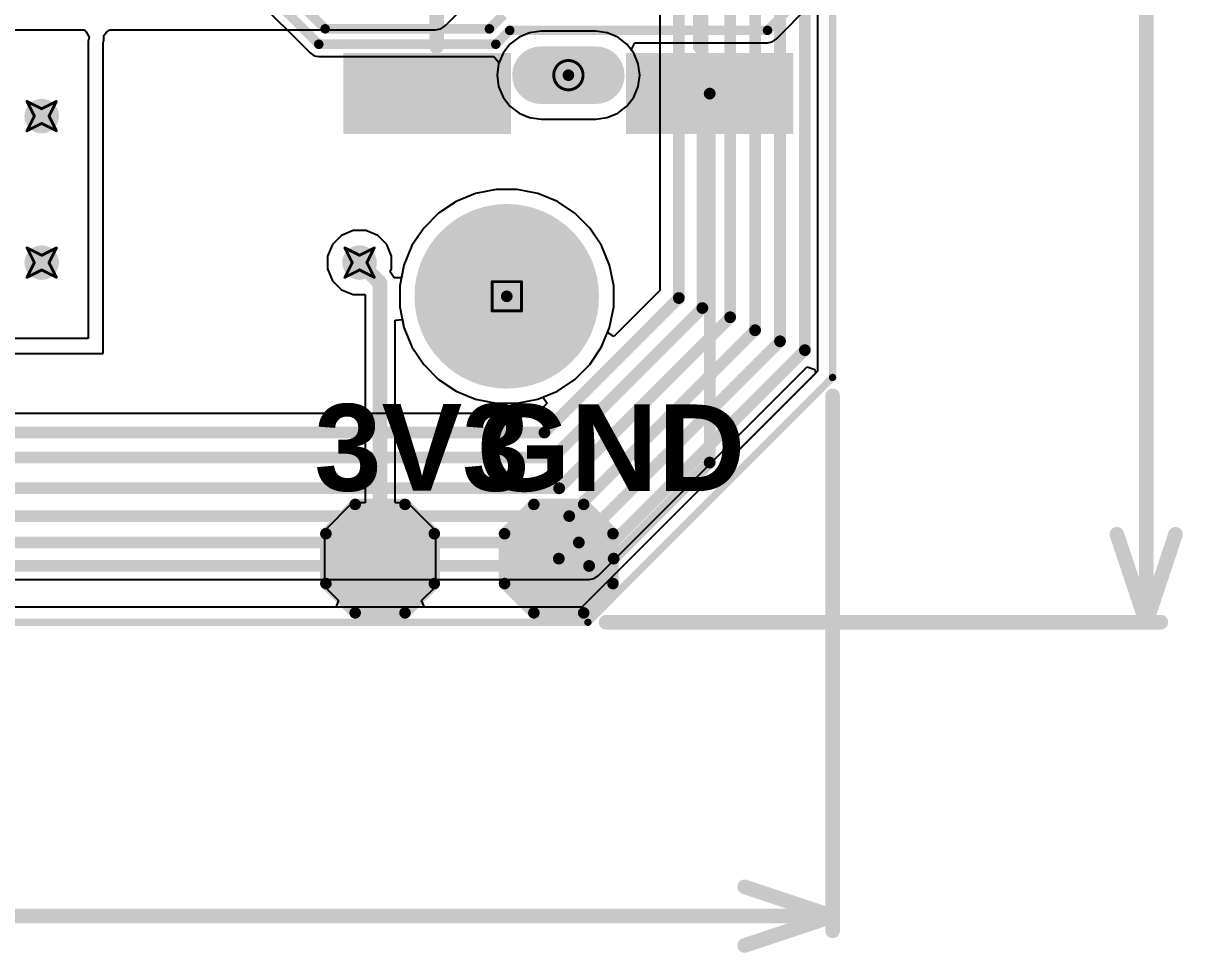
# Model space of a CAD drawing. Header units: inches. Extents: x -6 to 328, y -12 to 81.
# Drawn here: x 22.62 to 42.72, y -11.38 to 4.73 of the extents above; entities that cross this region are included whole.
import ezdxf

# ---------------------------------------------------------------- set-up
doc = ezdxf.new("R2010")
doc.units = ezdxf.units.IN
for name, color, linetype in [('Board Outline', 216, 'Continuous'), ('Bottom Layer', 5, 'Continuous'), ('Bottom Solder', 6, 'Continuous'), ('Dimensions', 6, 'Continuous'), ('Drill Drawing', 1, 'Continuous'), ('Pad Holes', 156, 'Continuous'), ('Top Layer', 1, 'Continuous'), ('Top Overlay', 2, 'Continuous'), ('Top Paste', 8, 'Continuous'), ('Top Solder', 216, 'Continuous'), ('Via Holes', 16, 'Continuous')]:
    doc.layers.add(name, color=color, linetype=linetype)
doc.styles.add('Arial', font='', dxfattribs={"height": 0.2})
doc.styles.add('Arial_Bold', font='', dxfattribs={"height": 0.2})
doc.styles.get('Arial').set_extended_font_data('Arial')
doc.styles.get('Arial_Bold').set_extended_font_data('Arial', bold=True)

# ---------------------------------------------------------------- blocks, each defined once
blk = doc.blocks.new('T__________33')
at = {"layer": 'Top Layer'}
blk.add_hatch(color=1, dxfattribs=at).paths.add_polyline_path([(0.381, 0.762), (-0.381, 0.762), (-0.762, 0.381), (-0.762, -0.381), (-0.381, -0.762), (0.381, -0.762), (0.762, -0.381), (0.762, 0.381)])
at = {"layer": 'Top Paste'}
blk.add_hatch(color=8, dxfattribs=at).paths.add_polyline_path([(0.381, 0.762), (-0.381, 0.762), (-0.762, 0.381), (-0.762, -0.381), (-0.381, -0.762), (0.381, -0.762), (0.762, -0.381), (0.762, 0.381)])
at = {"layer": 'Top Solder'}
blk.add_hatch(color=216, dxfattribs=at).paths.add_polyline_path([(0.432, 0.864), (-0.432, 0.864), (-0.864, 0.432), (-0.864, -0.432), (-0.432, -0.864), (0.432, -0.864), (0.864, -0.432), (0.864, 0.432)])
at = {"layer": 'Top Overlay'}
for points in [[(-0.94, 0.432, 0.2, 0.2, 0), (-0.432, 0.94, 0.2, 0.2, 0)], [(-0.432, 0.94, 0.2, 0.2, 0), (0.432, 0.94, 0.2, 0.2, 0)], [(0.432, 0.94, 0.2, 0.2, 0), (0.94, 0.432, 0.2, 0.2, 0)], [(-0.94, -0.432, 0.2, 0.2, 0), (-0.94, 0.432, 0.2, 0.2, 0)], [(0.94, -0.432, 0.2, 0.2, 0), (0.94, 0.432, 0.2, 0.2, 0)], [(-0.94, -0.432, 0.2, 0.2, 0), (-0.432, -0.94, 0.2, 0.2, 0)], [(0.432, -0.94, 0.2, 0.2, 0), (0.94, -0.432, 0.2, 0.2, 0)], [(-0.432, -0.94, 0.2, 0.2, 0), (0.432, -0.94, 0.2, 0.2, 0)]]:
    blk.add_lwpolyline(points, format="xyseb", dxfattribs=at)
for points in [[(-0.482, 0.94, 0.1, 0.1, 1), (-0.382, 0.94, 0.1, 0.1, 1)], [(-0.482, 0.94, 0.1, 0.1, 1), (-0.382, 0.94, 0.1, 0.1, 1)], [(0.382, 0.94, 0.1, 0.1, 1), (0.482, 0.94, 0.1, 0.1, 1)], [(0.382, 0.94, 0.1, 0.1, 1), (0.482, 0.94, 0.1, 0.1, 1)], [(-0.99, 0.432, 0.1, 0.1, 1), (-0.89, 0.432, 0.1, 0.1, 1)], [(-0.99, 0.432, 0.1, 0.1, 1), (-0.89, 0.432, 0.1, 0.1, 1)], [(0.89, 0.432, 0.1, 0.1, 1), (0.99, 0.432, 0.1, 0.1, 1)], [(0.89, 0.432, 0.1, 0.1, 1), (0.99, 0.432, 0.1, 0.1, 1)], [(-0.99, -0.432, 0.1, 0.1, 1), (-0.89, -0.432, 0.1, 0.1, 1)], [(-0.99, -0.432, 0.1, 0.1, 1), (-0.89, -0.432, 0.1, 0.1, 1)], [(0.89, -0.432, 0.1, 0.1, 1), (0.99, -0.432, 0.1, 0.1, 1)], [(0.89, -0.432, 0.1, 0.1, 1), (0.99, -0.432, 0.1, 0.1, 1)], [(-0.482, -0.94, 0.1, 0.1, 1), (-0.382, -0.94, 0.1, 0.1, 1)], [(-0.482, -0.94, 0.1, 0.1, 1), (-0.382, -0.94, 0.1, 0.1, 1)], [(0.382, -0.94, 0.1, 0.1, 1), (0.482, -0.94, 0.1, 0.1, 1)], [(0.382, -0.94, 0.1, 0.1, 1), (0.482, -0.94, 0.1, 0.1, 1)]]:
    blk.add_lwpolyline(points, format="xyseb", close=True, dxfattribs=at)
blk = doc.blocks.new('T__________34')
at = {"layer": 'Top Layer'}
blk.add_hatch(color=1, dxfattribs=at).paths.add_polyline_path([(0.381, 0.762), (-0.381, 0.762), (-0.762, 0.381), (-0.762, -0.381), (-0.381, -0.762), (0.381, -0.762), (0.762, -0.381), (0.762, 0.381)])
at = {"layer": 'Top Paste'}
blk.add_hatch(color=8, dxfattribs=at).paths.add_polyline_path([(0.381, 0.762), (-0.381, 0.762), (-0.762, 0.381), (-0.762, -0.381), (-0.381, -0.762), (0.381, -0.762), (0.762, -0.381), (0.762, 0.381)])
at = {"layer": 'Top Solder'}
blk.add_hatch(color=216, dxfattribs=at).paths.add_polyline_path([(0.432, 0.864), (-0.432, 0.864), (-0.864, 0.432), (-0.864, -0.432), (-0.432, -0.864), (0.432, -0.864), (0.864, -0.432), (0.864, 0.432)])
at = {"layer": 'Top Overlay'}
for points in [[(-0.94, 0.432, 0.2, 0.2, 0), (-0.432, 0.94, 0.2, 0.2, 0)], [(-0.432, 0.94, 0.2, 0.2, 0), (0.432, 0.94, 0.2, 0.2, 0)], [(0.432, 0.94, 0.2, 0.2, 0), (0.94, 0.432, 0.2, 0.2, 0)], [(-0.94, -0.432, 0.2, 0.2, 0), (-0.94, 0.432, 0.2, 0.2, 0)], [(0.94, -0.432, 0.2, 0.2, 0), (0.94, 0.432, 0.2, 0.2, 0)], [(-0.94, -0.432, 0.2, 0.2, 0), (-0.432, -0.94, 0.2, 0.2, 0)], [(0.432, -0.94, 0.2, 0.2, 0), (0.94, -0.432, 0.2, 0.2, 0)], [(-0.432, -0.94, 0.2, 0.2, 0), (0.432, -0.94, 0.2, 0.2, 0)]]:
    blk.add_lwpolyline(points, format="xyseb", dxfattribs=at)
for points in [[(-0.482, 0.94, 0.1, 0.1, 1), (-0.382, 0.94, 0.1, 0.1, 1)], [(-0.482, 0.94, 0.1, 0.1, 1), (-0.382, 0.94, 0.1, 0.1, 1)], [(0.382, 0.94, 0.1, 0.1, 1), (0.482, 0.94, 0.1, 0.1, 1)], [(0.382, 0.94, 0.1, 0.1, 1), (0.482, 0.94, 0.1, 0.1, 1)], [(-0.99, 0.432, 0.1, 0.1, 1), (-0.89, 0.432, 0.1, 0.1, 1)], [(-0.99, 0.432, 0.1, 0.1, 1), (-0.89, 0.432, 0.1, 0.1, 1)], [(0.89, 0.432, 0.1, 0.1, 1), (0.99, 0.432, 0.1, 0.1, 1)], [(0.89, 0.432, 0.1, 0.1, 1), (0.99, 0.432, 0.1, 0.1, 1)], [(-0.99, -0.432, 0.1, 0.1, 1), (-0.89, -0.432, 0.1, 0.1, 1)], [(-0.99, -0.432, 0.1, 0.1, 1), (-0.89, -0.432, 0.1, 0.1, 1)], [(0.89, -0.432, 0.1, 0.1, 1), (0.99, -0.432, 0.1, 0.1, 1)], [(0.89, -0.432, 0.1, 0.1, 1), (0.99, -0.432, 0.1, 0.1, 1)], [(-0.482, -0.94, 0.1, 0.1, 1), (-0.382, -0.94, 0.1, 0.1, 1)], [(-0.482, -0.94, 0.1, 0.1, 1), (-0.382, -0.94, 0.1, 0.1, 1)], [(0.382, -0.94, 0.1, 0.1, 1), (0.482, -0.94, 0.1, 0.1, 1)], [(0.382, -0.94, 0.1, 0.1, 1), (0.482, -0.94, 0.1, 0.1, 1)]]:
    blk.add_lwpolyline(points, format="xyseb", close=True, dxfattribs=at)
blk = doc.blocks.new('M55_6013242R_44')
at = {"layer": 'Bottom Solder'}
h = blk.add_hatch(color=6, dxfattribs=at)
edge = h.paths.add_edge_path()
edge.add_arc((-11.7, 0), 0.102, 0, 360)
h = blk.add_hatch(color=6, dxfattribs=at)
edge = h.paths.add_edge_path()
edge.add_arc((11.7, 0), 0.102, 0, 360)
at = {"layer": 'Pad Holes'}
h = blk.add_hatch(color=7, dxfattribs=at)
edge = h.paths.add_edge_path()
edge.add_arc((-11.7, -0.475), 0.5, 180, 360)
edge.add_line((-11.2, -0.475), (-11.2, 0.475))
edge.add_arc((-11.7, 0.475), 0.5, 0, 180)
edge.add_line((-12.2, 0.475), (-12.2, -0.475))
h = blk.add_hatch(color=7, dxfattribs=at)
edge = h.paths.add_edge_path()
edge.add_arc((11.675, 0), 0.95, 90, 270)
edge.add_line((11.675, -0.95), (11.725, -0.95))
edge.add_arc((11.725, 0), 0.95, 270, 450)
edge.add_line((11.725, 0.95), (11.675, 0.95))
at = {"layer": 'Top Layer'}
for points in [[(-12.62, 3.8), (-11.42, 3.8), (-11.42, 1.1), (-12.62, 1.1)], [(12.62, 1.1), (11.42, 1.1), (11.42, 3.8), (12.62, 3.8)], [(-9.925, 3.3), (-9.125, 3.3), (-9.125, 2.2), (-9.925, 2.2)], [(-8.655, 3.3), (-7.855, 3.3), (-7.855, 2.2), (-8.655, 2.2)], [(-7.385, 3.3), (-6.585, 3.3), (-6.585, 2.2), (-7.385, 2.2)], [(-6.115, 3.3), (-5.315, 3.3), (-5.315, 2.2), (-6.115, 2.2)], [(-4.845, 3.3), (-4.045, 3.3), (-4.045, 2.2), (-4.845, 2.2)], [(-3.575, 3.3), (-2.775, 3.3), (-2.775, 2.2), (-3.575, 2.2)], [(-2.305, 3.3), (-1.505, 3.3), (-1.505, 2.2), (-2.305, 2.2)], [(-1.035, 3.3), (-0.235, 3.3), (-0.235, 2.2), (-1.035, 2.2)], [(0.235, 3.3), (1.035, 3.3), (1.035, 2.2), (0.235, 2.2)], [(1.505, 3.3), (2.305, 3.3), (2.305, 2.2), (1.505, 2.2)], [(2.775, 3.3), (3.575, 3.3), (3.575, 2.2), (2.775, 2.2)], [(4.045, 3.3), (4.845, 3.3), (4.845, 2.2), (4.045, 2.2)], [(5.315, 3.3), (6.115, 3.3), (6.115, 2.2), (5.315, 2.2)], [(6.585, 3.3), (7.385, 3.3), (7.385, 2.2), (6.585, 2.2)], [(7.855, 3.3), (8.655, 3.3), (8.655, 2.2), (7.855, 2.2)], [(9.125, 3.3), (9.925, 3.3), (9.925, 2.2), (9.125, 2.2)], [(-12.62, -1.1), (-11.42, -1.1), (-11.42, -3.8), (-12.62, -3.8)], [(12.62, -3.8), (11.42, -3.8), (11.42, -1.1), (12.62, -1.1)], [(-9.925, -2.2), (-9.125, -2.2), (-9.125, -3.3), (-9.925, -3.3)], [(-8.655, -2.2), (-7.855, -2.2), (-7.855, -3.3), (-8.655, -3.3)], [(-7.385, -2.2), (-6.585, -2.2), (-6.585, -3.3), (-7.385, -3.3)], [(-6.115, -2.2), (-5.315, -2.2), (-5.315, -3.3), (-6.115, -3.3)], [(-4.845, -2.2), (-4.045, -2.2), (-4.045, -3.3), (-4.845, -3.3)], [(-3.575, -2.2), (-2.775, -2.2), (-2.775, -3.3), (-3.575, -3.3)], [(-2.305, -2.2), (-1.505, -2.2), (-1.505, -3.3), (-2.305, -3.3)], [(-1.035, -2.2), (-0.235, -2.2), (-0.235, -3.3), (-1.035, -3.3)], [(0.235, -2.2), (1.035, -2.2), (1.035, -3.3), (0.235, -3.3)], [(1.505, -2.2), (2.305, -2.2), (2.305, -3.3), (1.505, -3.3)], [(2.775, -2.2), (3.575, -2.2), (3.575, -3.3), (2.775, -3.3)], [(4.045, -2.2), (4.845, -2.2), (4.845, -3.3), (4.045, -3.3)], [(5.315, -2.2), (6.115, -2.2), (6.115, -3.3), (5.315, -3.3)], [(6.585, -2.2), (7.385, -2.2), (7.385, -3.3), (6.585, -3.3)], [(7.855, -2.2), (8.655, -2.2), (8.655, -3.3), (7.855, -3.3)], [(9.125, -2.2), (9.925, -2.2), (9.925, -3.3), (9.125, -3.3)]]:
    blk.add_hatch(color=1, dxfattribs=at).paths.add_polyline_path(points)
at = {"layer": 'Top Paste'}
for points in [[(-12.62, 3.8), (-11.42, 3.8), (-11.42, 1.1), (-12.62, 1.1)], [(12.62, 1.1), (11.42, 1.1), (11.42, 3.8), (12.62, 3.8)], [(-9.925, 3.3), (-9.125, 3.3), (-9.125, 2.2), (-9.925, 2.2)], [(-8.655, 3.3), (-7.855, 3.3), (-7.855, 2.2), (-8.655, 2.2)], [(-7.385, 3.3), (-6.585, 3.3), (-6.585, 2.2), (-7.385, 2.2)], [(-6.115, 3.3), (-5.315, 3.3), (-5.315, 2.2), (-6.115, 2.2)], [(-4.845, 3.3), (-4.045, 3.3), (-4.045, 2.2), (-4.845, 2.2)], [(-3.575, 3.3), (-2.775, 3.3), (-2.775, 2.2), (-3.575, 2.2)], [(-2.305, 3.3), (-1.505, 3.3), (-1.505, 2.2), (-2.305, 2.2)], [(-1.035, 3.3), (-0.235, 3.3), (-0.235, 2.2), (-1.035, 2.2)], [(0.235, 3.3), (1.035, 3.3), (1.035, 2.2), (0.235, 2.2)], [(1.505, 3.3), (2.305, 3.3), (2.305, 2.2), (1.505, 2.2)], [(2.775, 3.3), (3.575, 3.3), (3.575, 2.2), (2.775, 2.2)], [(4.045, 3.3), (4.845, 3.3), (4.845, 2.2), (4.045, 2.2)], [(5.315, 3.3), (6.115, 3.3), (6.115, 2.2), (5.315, 2.2)], [(6.585, 3.3), (7.385, 3.3), (7.385, 2.2), (6.585, 2.2)], [(7.855, 3.3), (8.655, 3.3), (8.655, 2.2), (7.855, 2.2)], [(9.125, 3.3), (9.925, 3.3), (9.925, 2.2), (9.125, 2.2)], [(-12.62, -1.1), (-11.42, -1.1), (-11.42, -3.8), (-12.62, -3.8)], [(12.62, -3.8), (11.42, -3.8), (11.42, -1.1), (12.62, -1.1)], [(-9.925, -2.2), (-9.125, -2.2), (-9.125, -3.3), (-9.925, -3.3)], [(-8.655, -2.2), (-7.855, -2.2), (-7.855, -3.3), (-8.655, -3.3)], [(-7.385, -2.2), (-6.585, -2.2), (-6.585, -3.3), (-7.385, -3.3)], [(-6.115, -2.2), (-5.315, -2.2), (-5.315, -3.3), (-6.115, -3.3)], [(-4.845, -2.2), (-4.045, -2.2), (-4.045, -3.3), (-4.845, -3.3)], [(-3.575, -2.2), (-2.775, -2.2), (-2.775, -3.3), (-3.575, -3.3)], [(-2.305, -2.2), (-1.505, -2.2), (-1.505, -3.3), (-2.305, -3.3)], [(-1.035, -2.2), (-0.235, -2.2), (-0.235, -3.3), (-1.035, -3.3)], [(0.235, -2.2), (1.035, -2.2), (1.035, -3.3), (0.235, -3.3)], [(1.505, -2.2), (2.305, -2.2), (2.305, -3.3), (1.505, -3.3)], [(2.775, -2.2), (3.575, -2.2), (3.575, -3.3), (2.775, -3.3)], [(4.045, -2.2), (4.845, -2.2), (4.845, -3.3), (4.045, -3.3)], [(5.315, -2.2), (6.115, -2.2), (6.115, -3.3), (5.315, -3.3)], [(6.585, -2.2), (7.385, -2.2), (7.385, -3.3), (6.585, -3.3)], [(7.855, -2.2), (8.655, -2.2), (8.655, -3.3), (7.855, -3.3)], [(9.125, -2.2), (9.925, -2.2), (9.925, -3.3), (9.125, -3.3)]]:
    blk.add_hatch(color=8, dxfattribs=at).paths.add_polyline_path(points)
at = {"layer": 'Top Solder'}
for points in [[(-12.722, 3.902), (-11.318, 3.902), (-11.318, 0.998), (-12.722, 0.998)], [(12.722, 0.998), (11.318, 0.998), (11.318, 3.902), (12.722, 3.902)], [(-10.027, 3.402), (-9.023, 3.402), (-9.023, 2.098), (-10.027, 2.098)], [(-8.757, 3.402), (-7.753, 3.402), (-7.753, 2.098), (-8.757, 2.098)], [(-7.487, 3.402), (-6.483, 3.402), (-6.483, 2.098), (-7.487, 2.098)], [(-6.217, 3.402), (-5.213, 3.402), (-5.213, 2.098), (-6.217, 2.098)], [(-4.947, 3.402), (-3.943, 3.402), (-3.943, 2.098), (-4.947, 2.098)], [(-3.677, 3.402), (-2.673, 3.402), (-2.673, 2.098), (-3.677, 2.098)], [(-2.407, 3.402), (-1.403, 3.402), (-1.403, 2.098), (-2.407, 2.098)], [(-1.137, 3.402), (-0.133, 3.402), (-0.133, 2.098), (-1.137, 2.098)], [(0.133, 3.402), (1.137, 3.402), (1.137, 2.098), (0.133, 2.098)], [(1.403, 3.402), (2.407, 3.402), (2.407, 2.098), (1.403, 2.098)], [(2.673, 3.402), (3.677, 3.402), (3.677, 2.098), (2.673, 2.098)], [(3.943, 3.402), (4.947, 3.402), (4.947, 2.098), (3.943, 2.098)], [(5.213, 3.402), (6.217, 3.402), (6.217, 2.098), (5.213, 2.098)], [(6.483, 3.402), (7.487, 3.402), (7.487, 2.098), (6.483, 2.098)], [(7.753, 3.402), (8.757, 3.402), (8.757, 2.098), (7.753, 2.098)], [(9.023, 3.402), (10.027, 3.402), (10.027, 2.098), (9.023, 2.098)], [(-12.722, -0.998), (-11.318, -0.998), (-11.318, -3.902), (-12.722, -3.902)], [(12.722, -3.902), (11.318, -3.902), (11.318, -0.998), (12.722, -0.998)], [(-10.027, -2.098), (-9.023, -2.098), (-9.023, -3.402), (-10.027, -3.402)], [(-8.757, -2.098), (-7.753, -2.098), (-7.753, -3.402), (-8.757, -3.402)], [(-7.487, -2.098), (-6.483, -2.098), (-6.483, -3.402), (-7.487, -3.402)], [(-6.217, -2.098), (-5.213, -2.098), (-5.213, -3.402), (-6.217, -3.402)], [(-4.947, -2.098), (-3.943, -2.098), (-3.943, -3.402), (-4.947, -3.402)], [(-3.677, -2.098), (-2.673, -2.098), (-2.673, -3.402), (-3.677, -3.402)], [(-2.407, -2.098), (-1.403, -2.098), (-1.403, -3.402), (-2.407, -3.402)], [(-1.137, -2.098), (-0.133, -2.098), (-0.133, -3.402), (-1.137, -3.402)], [(0.133, -2.098), (1.137, -2.098), (1.137, -3.402), (0.133, -3.402)], [(1.403, -2.098), (2.407, -2.098), (2.407, -3.402), (1.403, -3.402)], [(2.673, -2.098), (3.677, -2.098), (3.677, -3.402), (2.673, -3.402)], [(3.943, -2.098), (4.947, -2.098), (4.947, -3.402), (3.943, -3.402)], [(5.213, -2.098), (6.217, -2.098), (6.217, -3.402), (5.213, -3.402)], [(6.483, -2.098), (7.487, -2.098), (7.487, -3.402), (6.483, -3.402)], [(7.753, -2.098), (8.757, -2.098), (8.757, -3.402), (7.753, -3.402)], [(9.023, -2.098), (10.027, -2.098), (10.027, -3.402), (9.023, -3.402)]]:
    blk.add_hatch(color=216, dxfattribs=at).paths.add_polyline_path(points)
h = blk.add_hatch(color=216, dxfattribs=at)
edge = h.paths.add_edge_path()
edge.add_arc((-11.7, 0), 0.102, 0, 360)
h = blk.add_hatch(color=216, dxfattribs=at)
edge = h.paths.add_edge_path()
edge.add_arc((11.7, 0), 0.102, 0, 360)
at = {"layer": 'Top Overlay'}
for points in [[(-11.201, 2.286, 0.254, 0.254, 0), (-10.135, 2.286, 0.254, 0.254, 0)], [(10.135, 2.286, 0.254, 0.254, 0), (11.201, 2.286, 0.254, 0.254, 0)], [(-11.201, -2.286, 0.254, 0.254, 0), (-10.135, -2.286, 0.254, 0.254, 0)], [(10.135, -2.286, 0.254, 0.254, 0), (11.201, -2.286, 0.254, 0.254, 0)], [(-9.541, -3.556, 0.254, 0.254, 0), (-9.668, -3.683, 0.254, 0.254, 0)], [(-9.668, -3.683, 0.254, 0.254, 0), (-9.414, -3.683, 0.254, 0.254, 0)], [(-9.541, -3.556, 0.254, 0.254, 0), (-9.414, -3.683, 0.254, 0.254, 0)]]:
    blk.add_lwpolyline(points, format="xyseb", dxfattribs=at)
for points in [[(-11.265, 2.286, 0.127, 0.127, 1), (-11.138, 2.286, 0.127, 0.127, 1)], [(-10.198, 2.286, 0.127, 0.127, 1), (-10.071, 2.286, 0.127, 0.127, 1)], [(10.071, 2.286, 0.127, 0.127, 1), (10.198, 2.286, 0.127, 0.127, 1)], [(11.138, 2.286, 0.127, 0.127, 1), (11.265, 2.286, 0.127, 0.127, 1)], [(-11.265, -2.286, 0.127, 0.127, 1), (-11.138, -2.286, 0.127, 0.127, 1)], [(-10.198, -2.286, 0.127, 0.127, 1), (-10.071, -2.286, 0.127, 0.127, 1)], [(10.071, -2.286, 0.127, 0.127, 1), (10.198, -2.286, 0.127, 0.127, 1)], [(11.138, -2.286, 0.127, 0.127, 1), (11.265, -2.286, 0.127, 0.127, 1)], [(-9.731, -3.683, 0.127, 0.127, 1), (-9.604, -3.683, 0.127, 0.127, 1)], [(-9.731, -3.683, 0.127, 0.127, 1), (-9.604, -3.683, 0.127, 0.127, 1)], [(-9.604, -3.556, 0.127, 0.127, 1), (-9.477, -3.556, 0.127, 0.127, 1)], [(-9.604, -3.556, 0.127, 0.127, 1), (-9.477, -3.556, 0.127, 0.127, 1)], [(-9.477, -3.683, 0.127, 0.127, 1), (-9.35, -3.683, 0.127, 0.127, 1)], [(-9.477, -3.683, 0.127, 0.127, 1), (-9.35, -3.683, 0.127, 0.127, 1)]]:
    blk.add_lwpolyline(points, format="xyseb", close=True, dxfattribs=at)
at = {"layer": 'Top Overlay', "style": 'Arial'}
blk.add_text('1', height=0.762, dxfattribs=at).set_placement((-10.465, -3.309))

msp = doc.modelspace()

# ---------------------------------------------------------------- hatches: boundary and pattern name
at = {"layer": 'Bottom Layer'}
h = msp.add_hatch(color=5, dxfattribs=at)
edge = h.paths.add_edge_path()
edge.add_arc((22.936, 3.124), 0.3, 0, 360)
h = msp.add_hatch(color=5, dxfattribs=at)
edge = h.paths.add_edge_path()
edge.add_arc((22.936, 0.584), 0.3, 0, 360)
h = msp.add_hatch(color=5, dxfattribs=at)
edge = h.paths.add_edge_path()
edge.add_arc((28.448, 0.584), 0.3, 0, 360)
at = {"layer": 'Bottom Solder'}
h = msp.add_hatch(color=6, dxfattribs=at)
edge = h.paths.add_edge_path()
edge.add_arc((31, 0), 0.102, 0, 360)
at = {"layer": 'Pad Holes'}
h = msp.add_hatch(color=7, dxfattribs=at)
edge = h.paths.add_edge_path()
edge.add_arc((31, 0), 1.6, 0, 360)
at = {"layer": 'Top Layer'}
h = msp.add_hatch(color=1, dxfattribs=at)
edge = h.paths.add_edge_path()
edge.add_arc((22.936, 3.124), 0.3, 0, 360)
h = msp.add_hatch(color=1, dxfattribs=at)
edge = h.paths.add_edge_path()
edge.add_arc((22.936, 0.584), 0.3, 0, 360)
h = msp.add_hatch(color=1, dxfattribs=at)
edge = h.paths.add_edge_path()
edge.add_arc((28.448, 0.584), 0.3, 0, 360)
at = {"layer": 'Top Solder'}
h = msp.add_hatch(color=216, dxfattribs=at)
edge = h.paths.add_edge_path()
edge.add_arc((31, 0), 0.102, 0, 360)
at = {"layer": 'Via Holes'}
h = msp.add_hatch(color=7, dxfattribs=at)
edge = h.paths.add_edge_path()
edge.add_arc((22.936, 3.124), 0.15, 0, 360)
h = msp.add_hatch(color=7, dxfattribs=at)
edge = h.paths.add_edge_path()
edge.add_arc((22.936, 0.584), 0.15, 0, 360)
h = msp.add_hatch(color=7, dxfattribs=at)
edge = h.paths.add_edge_path()
edge.add_arc((28.448, 0.584), 0.15, 0, 360)

# ---------------------------------------------------------------- linework, layer by layer
at = {"layer": 'Board Outline'}
for points in [[(36.65, 32.407, 0.127, 0.127, 0), (36.65, -1.407, 0.127, 0.127, 0)], [(32.407, -5.65, 0.127, 0.127, 0), (36.65, -1.407, 0.127, 0.127, 0)], [(-1.407, -5.65, 0.127, 0.127, 0), (32.407, -5.65, 0.127, 0.127, 0)]]:
    msp.add_lwpolyline(points, format="xyseb", dxfattribs=at)
for points in [[(36.618, -1.407, 0.0635, 0.0635, 1), (36.682, -1.407, 0.0635, 0.0635, 1)], [(36.618, -1.407, 0.0635, 0.0635, 1), (36.682, -1.407, 0.0635, 0.0635, 1)], [(32.376, -5.65, 0.0635, 0.0635, 1), (32.439, -5.65, 0.0635, 0.0635, 1)], [(32.376, -5.65, 0.0635, 0.0635, 1), (32.439, -5.65, 0.0635, 0.0635, 1)]]:
    msp.add_lwpolyline(points, format="xyseb", close=True, dxfattribs=at)
at = {"layer": 'Bottom Layer'}
for p, q in [((33.655, 11.445), (33.655, 0.102)), ((29.939, 4.694), (30.448, 5.202)), ((29.756, 4.618), (29.855, 4.638)), ((29.855, 4.638), (29.939, 4.694)), ((20.554, 4.618), (23.677, 4.618)), ((23.677, 4.618), (23.708, 4.582)), ((23.708, 4.582), (23.758, 4.491)), ((23.758, 4.491), (23.744, 4.42)), ((24.003, 4.394), (24.012, 4.44)), ((24.012, 4.479), (24.016, 4.518)), ((24.012, 4.44), (24.012, 4.479)), ((24.016, 4.518), (24.061, 4.578)), ((24.061, 4.578), (24.115, 4.618)), ((24.115, 4.618), (29.756, 4.618)), ((31.214, 4.492), (31.056, 4.371)), ((31.397, 4.568), (31.214, 4.492)), ((31.594, 4.594), (31.397, 4.568)), ((32.544, 4.594), (31.594, 4.594)), ((32.741, 4.568), (32.544, 4.594)), ((32.924, 4.492), (32.741, 4.568)), ((33.082, 4.371), (32.924, 4.492)), ((23.744, 4.42), (23.744, -0.732)), ((24.003, -0.991), (24.003, 4.394)), ((31.056, 4.371), (30.935, 4.213)), ((33.203, 4.213), (33.082, 4.371)), ((30.859, 4.03), (30.833, 3.833)), ((30.935, 4.213), (30.859, 4.03)), ((33.279, 4.03), (33.203, 4.213)), ((33.305, 3.833), (33.279, 4.03)), ((30.833, 3.833), (30.859, 3.636)), ((33.279, 3.636), (33.305, 3.833)), ((30.859, 3.636), (30.935, 3.453)), ((33.203, 3.453), (33.279, 3.636)), ((30.935, 3.453), (31.056, 3.295)), ((33.082, 3.295), (33.203, 3.453)), ((31.056, 3.295), (31.214, 3.174)), ((32.924, 3.174), (33.082, 3.295)), ((31.214, 3.174), (31.397, 3.098)), ((31.397, 3.098), (31.594, 3.072)), ((31.594, 3.072), (32.544, 3.072)), ((32.544, 3.072), (32.741, 3.098)), ((32.741, 3.098), (32.924, 3.174)), ((30.817, 1.854), (30.459, 1.783)), ((31.183, 1.854), (30.817, 1.854)), ((31.541, 1.783), (31.183, 1.854)), ((30.122, 1.643), (29.818, 1.44)), ((30.459, 1.783), (30.122, 1.643)), ((31.878, 1.643), (31.541, 1.783)), ((32.182, 1.44), (31.878, 1.643)), ((29.818, 1.44), (29.56, 1.182)), ((32.44, 1.182), (32.182, 1.44)), ((29.56, 1.182), (29.357, 0.878)), ((32.643, 0.878), (32.44, 1.182)), ((29.357, 0.878), (29.217, 0.541)), ((32.783, 0.541), (32.643, 0.878)), ((29.217, 0.541), (29.146, 0.183)), ((32.854, 0.183), (32.783, 0.541)), ((29.146, 0.183), (29.146, -0.183)), ((32.854, -0.183), (32.854, 0.183)), ((33.655, 0.102), (32.855, -0.699)), ((29.146, -0.183), (29.217, -0.541)), ((32.783, -0.541), (32.854, -0.183)), ((29.217, -0.541), (29.357, -0.878)), ((32.747, -0.627), (32.783, -0.541)), ((23.744, -0.732), (15.372, -0.732)), ((32.855, -0.699), (32.747, -0.627)), ((15.113, -0.991), (24.003, -0.991)), ((29.357, -0.878), (29.56, -1.182)), ((29.56, -1.182), (29.818, -1.44)), ((36.353, -1.338), (32.3, -5.391)), ((32.593, -4.839), (36.209, -1.223)), ((36.209, -1.223), (36.344, -1.268)), ((36.344, -1.268), (36.353, -1.338)), ((29.818, -1.44), (30.122, -1.643)), ((30.122, -1.643), (30.459, -1.783)), ((30.459, -1.783), (30.817, -1.854)), ((31.183, -1.854), (31.541, -1.783)), ((31.541, -1.783), (31.627, -1.747)), ((31.627, -1.747), (31.699, -1.855)), ((30.817, -1.854), (31.183, -1.854)), ((31.699, -1.855), (31.521, -2.032)), ((31.521, -2.032), (14.097, -2.032)), ((12.598, -4.907), (32.428, -4.907)), ((32.428, -4.907), (32.517, -4.889)), ((32.517, -4.889), (32.593, -4.839)), ((32.3, -5.391), (-1.3, -5.391))]:
    msp.add_line(p, q, dxfattribs=at)
for points in [[(36.17, -0.933, 0.203, 0.203, 0), (36.17, 24.71, 0.203, 0.203, 0)], [(35.738, -0.78, 0.203, 0.203, 0), (35.738, 23.231, 0.203, 0.203, 0)], [(35.306, -0.588, 0.203, 0.203, 0), (35.306, 21.539, 0.203, 0.203, 0)], [(34.874, -0.363, 0.203, 0.203, 0), (34.874, 21.031, 0.203, 0.203, 0)], [(34.392, -0.203, 0.203, 0.203, 0), (34.392, 14.162, 0.203, 0.203, 0)], [(33.985, -0.03, 0.203, 0.203, 0), (33.985, 13.945, 0.203, 0.203, 0)], [(31.653, -2.362, 0.203, 0.203, 0), (33.985, -0.03, 0.203, 0.203, 0)], [(31.802, -2.793, 0.203, 0.203, 0), (34.392, -0.203, 0.203, 0.203, 0)], [(31.909, -3.328, 0.203, 0.203, 0), (34.874, -0.363, 0.203, 0.203, 0)], [(32.083, -3.81, 0.203, 0.203, 0), (35.306, -0.588, 0.203, 0.203, 0)], [(32.25, -4.268, 0.203, 0.203, 0), (35.738, -0.78, 0.203, 0.203, 0)], [(32.428, -4.674, 0.203, 0.203, 0), (36.17, -0.933, 0.203, 0.203, 0)], [(13.877, -2.362, 0.203, 0.203, 0), (31.653, -2.362, 0.203, 0.203, 0)], [(13.715, -2.793, 0.203, 0.203, 0), (31.802, -2.793, 0.203, 0.203, 0)], [(13.013, -3.328, 0.203, 0.203, 0), (31.909, -3.328, 0.203, 0.203, 0)], [(12.897, -3.81, 0.203, 0.203, 0), (32.083, -3.81, 0.203, 0.203, 0)], [(12.779, -4.268, 0.203, 0.203, 0), (32.25, -4.268, 0.203, 0.203, 0)], [(12.598, -4.674, 0.203, 0.203, 0), (32.428, -4.674, 0.203, 0.203, 0)]]:
    msp.add_lwpolyline(points, format="xyseb", dxfattribs=at)
for points in [[(33.934, -0.03, 0.102, 0.102, 1), (34.036, -0.03, 0.102, 0.102, 1)], [(33.934, -0.03, 0.102, 0.102, 1), (34.036, -0.03, 0.102, 0.102, 1)], [(34.341, -0.203, 0.102, 0.102, 1), (34.442, -0.203, 0.102, 0.102, 1)], [(34.341, -0.203, 0.102, 0.102, 1), (34.442, -0.203, 0.102, 0.102, 1)], [(34.823, -0.363, 0.102, 0.102, 1), (34.925, -0.363, 0.102, 0.102, 1)], [(34.823, -0.363, 0.102, 0.102, 1), (34.925, -0.363, 0.102, 0.102, 1)], [(35.255, -0.588, 0.102, 0.102, 1), (35.357, -0.588, 0.102, 0.102, 1)], [(35.255, -0.588, 0.102, 0.102, 1), (35.357, -0.588, 0.102, 0.102, 1)], [(35.687, -0.78, 0.102, 0.102, 1), (35.789, -0.78, 0.102, 0.102, 1)], [(35.687, -0.78, 0.102, 0.102, 1), (35.789, -0.78, 0.102, 0.102, 1)], [(36.119, -0.933, 0.102, 0.102, 1), (36.22, -0.933, 0.102, 0.102, 1)], [(36.119, -0.933, 0.102, 0.102, 1), (36.22, -0.933, 0.102, 0.102, 1)], [(31.603, -2.362, 0.102, 0.102, 1), (31.704, -2.362, 0.102, 0.102, 1)], [(31.603, -2.362, 0.102, 0.102, 1), (31.704, -2.362, 0.102, 0.102, 1)], [(31.751, -2.793, 0.102, 0.102, 1), (31.853, -2.793, 0.102, 0.102, 1)], [(31.751, -2.793, 0.102, 0.102, 1), (31.853, -2.793, 0.102, 0.102, 1)], [(31.858, -3.328, 0.102, 0.102, 1), (31.96, -3.328, 0.102, 0.102, 1)], [(31.858, -3.328, 0.102, 0.102, 1), (31.96, -3.328, 0.102, 0.102, 1)], [(32.033, -3.81, 0.102, 0.102, 1), (32.134, -3.81, 0.102, 0.102, 1)], [(32.033, -3.81, 0.102, 0.102, 1), (32.134, -3.81, 0.102, 0.102, 1)], [(32.199, -4.268, 0.102, 0.102, 1), (32.301, -4.268, 0.102, 0.102, 1)], [(32.199, -4.268, 0.102, 0.102, 1), (32.301, -4.268, 0.102, 0.102, 1)], [(32.377, -4.674, 0.102, 0.102, 1), (32.479, -4.674, 0.102, 0.102, 1)], [(32.377, -4.674, 0.102, 0.102, 1), (32.479, -4.674, 0.102, 0.102, 1)]]:
    msp.add_lwpolyline(points, format="xyseb", close=True, dxfattribs=at)
at = {"layer": 'Dimensions'}
for points in [[(42.088, -5.65, 0.254, 0.254, 0), (42.088, 9.736, 0.254, 0.254, 0)], [(36.65, -10.998, 0.254, 0.254, 0), (36.65, -1.725, 0.254, 0.254, 0)], [(41.58, -4.126, 0.254, 0.254, 0), (42.088, -5.65, 0.254, 0.254, 0)], [(42.088, -5.65, 0.254, 0.254, 0), (42.596, -4.126, 0.254, 0.254, 0)], [(32.725, -5.65, 0.254, 0.254, 0), (42.342, -5.65, 0.254, 0.254, 0)], [(35.126, -10.236, 0.254, 0.254, 0), (36.65, -10.744, 0.254, 0.254, 0)], [(20.451, -10.744, 0.254, 0.254, 0), (36.65, -10.744, 0.254, 0.254, 0)], [(35.126, -11.252, 0.254, 0.254, 0), (36.65, -10.744, 0.254, 0.254, 0)]]:
    msp.add_lwpolyline(points, format="xyseb", dxfattribs=at)
for points in [[(36.587, -1.725, 0.127, 0.127, 1), (36.714, -1.725, 0.127, 0.127, 1)], [(41.516, -4.126, 0.127, 0.127, 1), (41.643, -4.126, 0.127, 0.127, 1)], [(42.532, -4.126, 0.127, 0.127, 1), (42.659, -4.126, 0.127, 0.127, 1)], [(32.661, -5.65, 0.127, 0.127, 1), (32.788, -5.65, 0.127, 0.127, 1)], [(42.024, -5.65, 0.127, 0.127, 1), (42.151, -5.65, 0.127, 0.127, 1)], [(42.024, -5.65, 0.127, 0.127, 1), (42.151, -5.65, 0.127, 0.127, 1)], [(42.024, -5.65, 0.127, 0.127, 1), (42.151, -5.65, 0.127, 0.127, 1)], [(42.278, -5.65, 0.127, 0.127, 1), (42.405, -5.65, 0.127, 0.127, 1)], [(35.063, -10.236, 0.127, 0.127, 1), (35.19, -10.236, 0.127, 0.127, 1)], [(36.587, -10.744, 0.127, 0.127, 1), (36.714, -10.744, 0.127, 0.127, 1)], [(36.587, -10.744, 0.127, 0.127, 1), (36.714, -10.744, 0.127, 0.127, 1)], [(36.587, -10.744, 0.127, 0.127, 1), (36.714, -10.744, 0.127, 0.127, 1)], [(36.587, -10.998, 0.127, 0.127, 1), (36.714, -10.998, 0.127, 0.127, 1)], [(35.063, -11.252, 0.127, 0.127, 1), (35.19, -11.252, 0.127, 0.127, 1)]]:
    msp.add_lwpolyline(points, format="xyseb", close=True, dxfattribs=at)
at = {"layer": 'Drill Drawing'}
for points in [[(32.323, 3.833, 0.0508, 0.0508, 1), (31.815, 3.833, 0.0508, 0.0508, 1)], [(31.802, 3.833, 0.0254, 0.0254, 1), (31.828, 3.833, 0.0254, 0.0254, 1)], [(32.31, 3.833, 0.0254, 0.0254, 1), (32.336, 3.833, 0.0254, 0.0254, 1)], [(22.669, 3.378, 0.0254, 0.0254, 1), (22.694, 3.378, 0.0254, 0.0254, 1)], [(22.669, 3.378, 0.0254, 0.0254, 1), (22.694, 3.378, 0.0254, 0.0254, 1)], [(22.923, 3.251, 0.0254, 0.0254, 1), (22.948, 3.251, 0.0254, 0.0254, 1)], [(22.923, 3.251, 0.0254, 0.0254, 1), (22.948, 3.251, 0.0254, 0.0254, 1)], [(23.177, 3.378, 0.0254, 0.0254, 1), (23.202, 3.378, 0.0254, 0.0254, 1)], [(23.177, 3.378, 0.0254, 0.0254, 1), (23.202, 3.378, 0.0254, 0.0254, 1)], [(22.796, 3.124, 0.0254, 0.0254, 1), (22.821, 3.124, 0.0254, 0.0254, 1)], [(22.796, 3.124, 0.0254, 0.0254, 1), (22.821, 3.124, 0.0254, 0.0254, 1)], [(22.923, 2.997, 0.0254, 0.0254, 1), (22.948, 2.997, 0.0254, 0.0254, 1)], [(22.923, 2.997, 0.0254, 0.0254, 1), (22.948, 2.997, 0.0254, 0.0254, 1)], [(23.05, 3.124, 0.0254, 0.0254, 1), (23.075, 3.124, 0.0254, 0.0254, 1)], [(23.05, 3.124, 0.0254, 0.0254, 1), (23.075, 3.124, 0.0254, 0.0254, 1)], [(22.669, 2.87, 0.0254, 0.0254, 1), (22.694, 2.87, 0.0254, 0.0254, 1)], [(22.669, 2.87, 0.0254, 0.0254, 1), (22.694, 2.87, 0.0254, 0.0254, 1)], [(23.177, 2.87, 0.0254, 0.0254, 1), (23.202, 2.87, 0.0254, 0.0254, 1)], [(23.177, 2.87, 0.0254, 0.0254, 1), (23.202, 2.87, 0.0254, 0.0254, 1)], [(22.669, 0.838, 0.0254, 0.0254, 1), (22.694, 0.838, 0.0254, 0.0254, 1)], [(22.669, 0.838, 0.0254, 0.0254, 1), (22.694, 0.838, 0.0254, 0.0254, 1)], [(23.177, 0.838, 0.0254, 0.0254, 1), (23.202, 0.838, 0.0254, 0.0254, 1)], [(23.177, 0.838, 0.0254, 0.0254, 1), (23.202, 0.838, 0.0254, 0.0254, 1)], [(28.181, 0.838, 0.0254, 0.0254, 1), (28.207, 0.838, 0.0254, 0.0254, 1)], [(28.181, 0.838, 0.0254, 0.0254, 1), (28.207, 0.838, 0.0254, 0.0254, 1)], [(28.689, 0.838, 0.0254, 0.0254, 1), (28.715, 0.838, 0.0254, 0.0254, 1)], [(28.689, 0.838, 0.0254, 0.0254, 1), (28.715, 0.838, 0.0254, 0.0254, 1)], [(22.796, 0.584, 0.0254, 0.0254, 1), (22.821, 0.584, 0.0254, 0.0254, 1)], [(22.796, 0.584, 0.0254, 0.0254, 1), (22.821, 0.584, 0.0254, 0.0254, 1)], [(22.923, 0.711, 0.0254, 0.0254, 1), (22.948, 0.711, 0.0254, 0.0254, 1)], [(22.923, 0.711, 0.0254, 0.0254, 1), (22.948, 0.711, 0.0254, 0.0254, 1)], [(23.05, 0.584, 0.0254, 0.0254, 1), (23.075, 0.584, 0.0254, 0.0254, 1)], [(23.05, 0.584, 0.0254, 0.0254, 1), (23.075, 0.584, 0.0254, 0.0254, 1)], [(28.308, 0.584, 0.0254, 0.0254, 1), (28.334, 0.584, 0.0254, 0.0254, 1)], [(28.308, 0.584, 0.0254, 0.0254, 1), (28.334, 0.584, 0.0254, 0.0254, 1)], [(28.435, 0.711, 0.0254, 0.0254, 1), (28.461, 0.711, 0.0254, 0.0254, 1)], [(28.435, 0.711, 0.0254, 0.0254, 1), (28.461, 0.711, 0.0254, 0.0254, 1)], [(28.562, 0.584, 0.0254, 0.0254, 1), (28.588, 0.584, 0.0254, 0.0254, 1)], [(28.562, 0.584, 0.0254, 0.0254, 1), (28.588, 0.584, 0.0254, 0.0254, 1)], [(22.923, 0.457, 0.0254, 0.0254, 1), (22.948, 0.457, 0.0254, 0.0254, 1)], [(22.923, 0.457, 0.0254, 0.0254, 1), (22.948, 0.457, 0.0254, 0.0254, 1)], [(28.435, 0.457, 0.0254, 0.0254, 1), (28.461, 0.457, 0.0254, 0.0254, 1)], [(28.435, 0.457, 0.0254, 0.0254, 1), (28.461, 0.457, 0.0254, 0.0254, 1)], [(22.669, 0.33, 0.0254, 0.0254, 1), (22.694, 0.33, 0.0254, 0.0254, 1)], [(22.669, 0.33, 0.0254, 0.0254, 1), (22.694, 0.33, 0.0254, 0.0254, 1)], [(23.177, 0.33, 0.0254, 0.0254, 1), (23.202, 0.33, 0.0254, 0.0254, 1)], [(23.177, 0.33, 0.0254, 0.0254, 1), (23.202, 0.33, 0.0254, 0.0254, 1)], [(28.181, 0.33, 0.0254, 0.0254, 1), (28.207, 0.33, 0.0254, 0.0254, 1)], [(28.181, 0.33, 0.0254, 0.0254, 1), (28.207, 0.33, 0.0254, 0.0254, 1)], [(28.689, 0.33, 0.0254, 0.0254, 1), (28.715, 0.33, 0.0254, 0.0254, 1)], [(28.689, 0.33, 0.0254, 0.0254, 1), (28.715, 0.33, 0.0254, 0.0254, 1)], [(30.733, 0.254, 0.0254, 0.0254, 1), (30.759, 0.254, 0.0254, 0.0254, 1)], [(30.733, 0.254, 0.0254, 0.0254, 1), (30.759, 0.254, 0.0254, 0.0254, 1)], [(31.241, 0.254, 0.0254, 0.0254, 1), (31.267, 0.254, 0.0254, 0.0254, 1)], [(31.241, 0.254, 0.0254, 0.0254, 1), (31.267, 0.254, 0.0254, 0.0254, 1)], [(30.733, -0.254, 0.0254, 0.0254, 1), (30.759, -0.254, 0.0254, 0.0254, 1)], [(30.733, -0.254, 0.0254, 0.0254, 1), (30.759, -0.254, 0.0254, 0.0254, 1)], [(31.241, -0.254, 0.0254, 0.0254, 1), (31.267, -0.254, 0.0254, 0.0254, 1)], [(31.241, -0.254, 0.0254, 0.0254, 1), (31.267, -0.254, 0.0254, 0.0254, 1)]]:
    msp.add_lwpolyline(points, format="xyseb", close=True, dxfattribs=at)
for points in [[(22.682, 3.378, 0.0508, 0.0508, 0), (22.936, 3.251, 0.0508, 0.0508, 0)], [(22.682, 3.378, 0.0508, 0.0508, 0), (22.809, 3.124, 0.0508, 0.0508, 0)], [(22.936, 3.251, 0.0508, 0.0508, 0), (23.19, 3.378, 0.0508, 0.0508, 0)], [(23.063, 3.124, 0.0508, 0.0508, 0), (23.19, 3.378, 0.0508, 0.0508, 0)], [(22.682, 2.87, 0.0508, 0.0508, 0), (22.809, 3.124, 0.0508, 0.0508, 0)], [(22.682, 2.87, 0.0508, 0.0508, 0), (22.936, 2.997, 0.0508, 0.0508, 0)], [(22.936, 2.997, 0.0508, 0.0508, 0), (23.19, 2.87, 0.0508, 0.0508, 0)], [(23.063, 3.124, 0.0508, 0.0508, 0), (23.19, 2.87, 0.0508, 0.0508, 0)], [(22.682, 0.838, 0.0508, 0.0508, 0), (22.936, 0.711, 0.0508, 0.0508, 0)], [(22.682, 0.838, 0.0508, 0.0508, 0), (22.809, 0.584, 0.0508, 0.0508, 0)], [(22.936, 0.711, 0.0508, 0.0508, 0), (23.19, 0.838, 0.0508, 0.0508, 0)], [(23.063, 0.584, 0.0508, 0.0508, 0), (23.19, 0.838, 0.0508, 0.0508, 0)], [(28.194, 0.838, 0.0508, 0.0508, 0), (28.448, 0.711, 0.0508, 0.0508, 0)], [(28.194, 0.838, 0.0508, 0.0508, 0), (28.321, 0.584, 0.0508, 0.0508, 0)], [(28.448, 0.711, 0.0508, 0.0508, 0), (28.702, 0.838, 0.0508, 0.0508, 0)], [(28.575, 0.584, 0.0508, 0.0508, 0), (28.702, 0.838, 0.0508, 0.0508, 0)], [(22.682, 0.33, 0.0508, 0.0508, 0), (22.809, 0.584, 0.0508, 0.0508, 0)], [(23.063, 0.584, 0.0508, 0.0508, 0), (23.19, 0.33, 0.0508, 0.0508, 0)], [(28.194, 0.33, 0.0508, 0.0508, 0), (28.321, 0.584, 0.0508, 0.0508, 0)], [(28.575, 0.584, 0.0508, 0.0508, 0), (28.702, 0.33, 0.0508, 0.0508, 0)], [(22.682, 0.33, 0.0508, 0.0508, 0), (22.936, 0.457, 0.0508, 0.0508, 0)], [(22.936, 0.457, 0.0508, 0.0508, 0), (23.19, 0.33, 0.0508, 0.0508, 0)], [(28.194, 0.33, 0.0508, 0.0508, 0), (28.448, 0.457, 0.0508, 0.0508, 0)], [(28.448, 0.457, 0.0508, 0.0508, 0), (28.702, 0.33, 0.0508, 0.0508, 0)], [(30.746, 0.254, 0.0508, 0.0508, 0), (31.254, 0.254, 0.0508, 0.0508, 0)], [(30.746, -0.254, 0.0508, 0.0508, 0), (30.746, 0.254, 0.0508, 0.0508, 0)], [(31.254, -0.254, 0.0508, 0.0508, 0), (31.254, 0.254, 0.0508, 0.0508, 0)], [(30.746, -0.254, 0.0508, 0.0508, 0), (31.254, -0.254, 0.0508, 0.0508, 0)]]:
    msp.add_lwpolyline(points, format="xyseb", dxfattribs=at)
at = {"layer": 'Top Layer'}
for p, q in [((26.557, 5.25), (27.59, 4.218)), ((35.673, 4.459), (36.264, 5.05)), ((36.391, 4.997), (36.391, -1.3)), ((35.604, 4.413), (35.673, 4.459)), ((33.159, 4.269), (33.222, 4.396)), ((33.203, 4.213), (33.159, 4.269)), ((33.222, 4.396), (35.522, 4.396)), ((35.522, 4.396), (35.604, 4.413)), ((27.59, 4.218), (27.659, 4.171)), ((27.659, 4.171), (27.741, 4.155)), ((27.741, 4.155), (30.774, 4.155)), ((30.774, 4.155), (30.842, 4.081)), ((30.859, 4.03), (30.833, 3.833)), ((30.842, 4.081), (30.862, 4.036)), ((30.862, 4.036), (30.859, 4.03)), ((33.279, 4.03), (33.203, 4.213)), ((33.305, 3.833), (33.279, 4.03)), ((30.833, 3.833), (30.859, 3.636)), ((33.279, 3.636), (33.305, 3.833)), ((30.859, 3.636), (30.935, 3.453)), ((33.203, 3.453), (33.279, 3.636)), ((30.935, 3.453), (31.056, 3.295)), ((33.082, 3.295), (33.203, 3.453)), ((31.056, 3.295), (31.214, 3.174)), ((32.924, 3.174), (33.082, 3.295)), ((31.214, 3.174), (31.397, 3.098)), ((31.397, 3.098), (31.594, 3.072)), ((31.594, 3.072), (32.544, 3.072)), ((32.544, 3.072), (32.741, 3.098)), ((32.741, 3.098), (32.924, 3.174)), ((30.817, 1.854), (30.459, 1.783)), ((31.183, 1.854), (30.817, 1.854)), ((31.541, 1.783), (31.183, 1.854)), ((30.122, 1.643), (29.818, 1.44)), ((30.459, 1.783), (30.122, 1.643)), ((31.878, 1.643), (31.541, 1.783)), ((32.182, 1.44), (31.878, 1.643)), ((29.818, 1.44), (29.56, 1.182)), ((32.44, 1.182), (32.182, 1.44)), ((28.134, 1.054), (27.978, 0.898)), ((28.338, 1.138), (28.134, 1.054)), ((28.558, 1.138), (28.338, 1.138)), ((28.762, 1.054), (28.558, 1.138)), ((28.918, 0.898), (28.762, 1.054)), ((29.56, 1.182), (29.357, 0.878)), ((32.643, 0.878), (32.44, 1.182)), ((27.978, 0.898), (27.894, 0.694)), ((29.002, 0.694), (28.918, 0.898)), ((29.357, 0.878), (29.217, 0.541)), ((32.783, 0.541), (32.643, 0.878)), ((27.894, 0.694), (27.894, 0.474)), ((29.002, 0.474), (29.002, 0.694)), ((27.894, 0.474), (27.978, 0.27)), ((28.98, 0.422), (29.002, 0.474)), ((29.047, 0.321), (28.98, 0.422)), ((29.217, 0.541), (29.174, 0.321)), ((32.854, 0.183), (32.783, 0.541)), ((27.978, 0.27), (28.134, 0.115)), ((29.174, 0.321), (29.047, 0.321)), ((28.134, 0.115), (28.338, 0.03)), ((28.338, 0.03), (28.545, 0.03)), ((28.545, 0.03), (28.545, -3.581)), ((32.854, -0.183), (32.854, 0.183)), ((32.783, -0.541), (32.854, -0.183)), ((29.063, -0.414), (29.19, -0.402)), ((29.19, -0.402), (29.217, -0.541)), ((29.063, -3.581), (29.063, -0.414)), ((29.217, -0.541), (29.357, -0.878)), ((32.643, -0.878), (32.783, -0.541)), ((29.357, -0.878), (29.56, -1.182)), ((32.44, -1.182), (32.643, -0.878)), ((29.56, -1.182), (29.818, -1.44)), ((32.182, -1.44), (32.44, -1.182)), ((36.391, -1.3), (32.3, -5.391)), ((29.818, -1.44), (30.122, -1.643)), ((31.878, -1.643), (32.182, -1.44)), ((30.122, -1.643), (30.459, -1.783)), ((30.459, -1.783), (30.817, -1.854)), ((31.183, -1.854), (31.541, -1.783)), ((31.541, -1.783), (31.878, -1.643)), ((30.817, -1.854), (31.183, -1.854)), ((28.321, -3.581), (27.838, -4.064)), ((28.545, -3.581), (28.321, -3.581)), ((29.286, -3.581), (29.063, -3.581)), ((29.769, -4.064), (29.286, -3.581)), ((27.838, -4.064), (27.838, -5.029)), ((29.769, -5.029), (29.769, -4.064)), ((27.838, -5.029), (28.083, -5.274)), ((29.524, -5.274), (29.769, -5.029)), ((28.034, -5.391), (-1.3, -5.391)), ((28.083, -5.274), (28.034, -5.391)), ((29.573, -5.391), (29.524, -5.274)), ((32.3, -5.391), (29.573, -5.391))]:
    msp.add_line(p, q, dxfattribs=at)
for points in [[(26.708, 5.401, 0.165, 0.165, 0), (27.741, 4.369, 0.165, 0.165, 0)], [(26.975, 5.512, 0.165, 0.165, 0), (27.851, 4.636, 0.165, 0.165, 0)], [(35.522, 4.61, 0.165, 0.165, 0), (36.231, 5.319, 0.165, 0.165, 0)], [(30.7, 4.636, 0.165, 0.165, 0), (30.941, 4.877, 0.165, 0.165, 0)], [(27.851, 4.636, 0.165, 0.165, 0), (30.7, 4.636, 0.165, 0.165, 0)], [(30.81, 4.369, 0.165, 0.165, 0), (31.052, 4.61, 0.165, 0.165, 0)], [(31.052, 4.61, 0.165, 0.165, 0), (35.522, 4.61, 0.165, 0.165, 0)], [(27.741, 4.369, 0.165, 0.165, 0), (30.81, 4.369, 0.165, 0.165, 0)], [(34.519, -2.882, 0.203, 0.203, 0), (34.519, 3.513, 0.203, 0.203, 0)], [(28.448, 0.584, 0.254, 0.254, 0), (28.804, 0.229, 0.254, 0.254, 0)], [(28.804, -4.547, 0.254, 0.254, 0), (28.804, 0.229, 0.254, 0.254, 0)], [(32.854, -4.547, 0.203, 0.203, 0), (34.519, -2.882, 0.203, 0.203, 0)], [(31.902, -4.547, 0.203, 0.203, 0), (32.854, -4.547, 0.203, 0.203, 0)]]:
    msp.add_lwpolyline(points, format="xyseb", dxfattribs=at)
for points in [[(27.81, 4.636, 0.0825, 0.0825, 1), (27.892, 4.636, 0.0825, 0.0825, 1)], [(27.81, 4.636, 0.0825, 0.0825, 1), (27.892, 4.636, 0.0825, 0.0825, 1)], [(30.658, 4.636, 0.0825, 0.0825, 1), (30.741, 4.636, 0.0825, 0.0825, 1)], [(30.658, 4.636, 0.0825, 0.0825, 1), (30.741, 4.636, 0.0825, 0.0825, 1)], [(31.01, 4.61, 0.0825, 0.0825, 1), (31.093, 4.61, 0.0825, 0.0825, 1)], [(31.01, 4.61, 0.0825, 0.0825, 1), (31.093, 4.61, 0.0825, 0.0825, 1)], [(35.481, 4.61, 0.0825, 0.0825, 1), (35.563, 4.61, 0.0825, 0.0825, 1)], [(35.481, 4.61, 0.0825, 0.0825, 1), (35.563, 4.61, 0.0825, 0.0825, 1)], [(27.699, 4.369, 0.0825, 0.0825, 1), (27.782, 4.369, 0.0825, 0.0825, 1)], [(27.699, 4.369, 0.0825, 0.0825, 1), (27.782, 4.369, 0.0825, 0.0825, 1)], [(30.769, 4.369, 0.0825, 0.0825, 1), (30.851, 4.369, 0.0825, 0.0825, 1)], [(30.769, 4.369, 0.0825, 0.0825, 1), (30.851, 4.369, 0.0825, 0.0825, 1)], [(34.468, 3.513, 0.102, 0.102, 1), (34.57, 3.513, 0.102, 0.102, 1)], [(28.384, 0.584, 0.127, 0.127, 1), (28.512, 0.584, 0.127, 0.127, 1)], [(28.74, 0.229, 0.127, 0.127, 1), (28.867, 0.229, 0.127, 0.127, 1)], [(28.74, 0.229, 0.127, 0.127, 1), (28.867, 0.229, 0.127, 0.127, 1)], [(34.468, -2.882, 0.102, 0.102, 1), (34.57, -2.882, 0.102, 0.102, 1)], [(34.468, -2.882, 0.102, 0.102, 1), (34.57, -2.882, 0.102, 0.102, 1)], [(28.74, -4.547, 0.127, 0.127, 1), (28.867, -4.547, 0.127, 0.127, 1)], [(31.852, -4.547, 0.102, 0.102, 1), (31.953, -4.547, 0.102, 0.102, 1)], [(32.803, -4.547, 0.102, 0.102, 1), (32.905, -4.547, 0.102, 0.102, 1)], [(32.803, -4.547, 0.102, 0.102, 1), (32.905, -4.547, 0.102, 0.102, 1)]]:
    msp.add_lwpolyline(points, format="xyseb", close=True, dxfattribs=at)

# ---------------------------------------------------------------- block references
at = {"rotation": 90}
msp.add_blockref('M55_6013242R_44', (32.069, 15.533), dxfattribs=at)
for name, p in [('T__________34', (28.804, -4.547)), ('T__________33', (31.902, -4.547))]:
    msp.add_blockref(name, p)

# ---------------------------------------------------------------- texts
at = {"layer": 'Top Overlay', "style": 'Arial_Bold'}
for s, p in [('3V3', (27.664, -3.369)), ('GND', (30.478, -3.375))]:
    msp.add_text(s, height=1.5, dxfattribs=at).set_placement(p)

doc.saveas('drawing.dxf')
